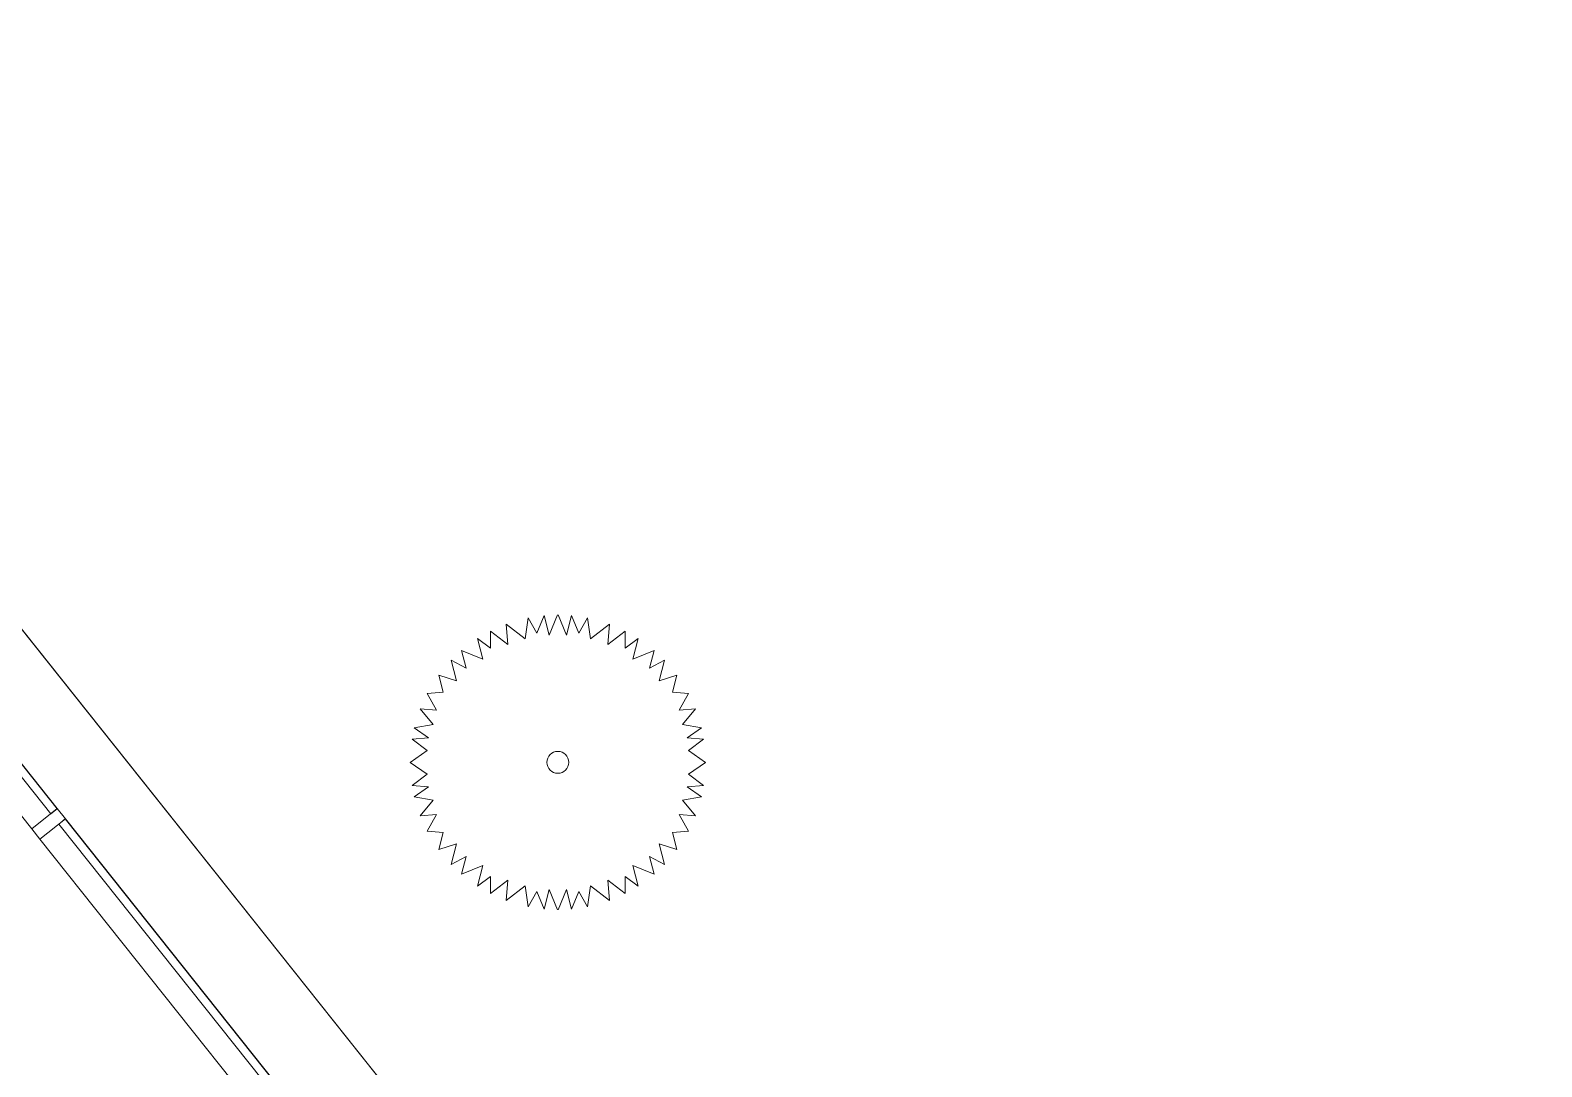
# Model space of a CAD drawing. Header units: millimetres. Extents: x 0 to 57242, y -59538 to 11130.
# Drawn here: x 21443 to 26069, y -18568 to -15395 of the extents above; entities that cross this region are included whole.
import ezdxf

# ---------------------------------------------------------------- set-up
doc = ezdxf.new("R2010")
doc.units = ezdxf.units.MM
for name, color, linetype, lineweight in [('A-FLOR', 192, 'Continuous', 9), ('A-GLAZ-CURT', 52, 'Continuous', 9), ('A-GLAZ-CWMG', 51, 'Continuous', 9), ('GFdwg_dwg', 8, 'Continuous', 9), ('L-PLNT', 71, 'Continuous', 9)]:
    doc.layers.add(name, color=color, linetype=linetype, lineweight=lineweight)

# ---------------------------------------------------------------- blocks, each defined once
blk = doc.blocks.new('GFdwg_dwg_rge-311280-Level 0')
at = {"color": 1, "lineweight": 9, "flags": 128}
blk.add_lwpolyline([(19380, 4393.3), (19380, 4650), (9130, 4650)], dxfattribs=at)
blk = doc.blocks.new('GFdwg_dwg-311279-Level 0')
at = {"rotation": 308.5192572358332}
blk.add_blockref('GFdwg_dwg_rge-311280-Level 0', (10153, -10543.8), dxfattribs=at)
blk = doc.blocks.new('System Panel - Glazed-440134-Level 0')
at = {"layer": 'A-GLAZ-CURT', "lineweight": 18}
for p, q in [((730, -24.5), (-730, -24.5)), ((-730, -24.5), (-730, -49.5)), ((730, -49.5), (730, -24.5)), ((-730, -49.5), (730, -49.5))]:
    blk.add_line(p, q, dxfattribs=at)
blk = doc.blocks.new('Rectangular Mullion - 64 x 128 rectangular-440132-Level 0')
at = {"layer": 'A-GLAZ-CWMG', "lineweight": 18}
for p, q in [((-20, 50), (20, 50)), ((-20, -50), (-20, 50)), ((20, 50), (20, -50)), ((20, -50), (-20, -50))]:
    blk.add_line(p, q, dxfattribs=at)
blk = doc.blocks.new('Rectangular Mullion - 64 x 128 rectangular-439873-Level 0')
at = {"layer": 'A-GLAZ-CWMG'}
for p, q in [((22485.1, -18982.3), (23394.3, -20124.6)), ((22406.8, -19044.6), (23316.1, -20186.9))]:
    blk.add_line(p, q, dxfattribs=at)
blk = doc.blocks.new('M_RPC Tree - Conifer - Chinese Juniper - 2_14 Meters-1226797-Level 0')
at = {"layer": 'L-PLNT'}
for p, q in [((-158.3, 423.1), (-99.6, 378.5)), ((-152.8, 361.1), (-158.3, 423.1)), ((-99.6, 378.5), (-90.8, 442.5)), ((-90.8, 442.5), (-64.1, 395.8)), ((-64.1, 395.8), (-42.1, 449.8)), ((-42.1, 449.8), (-26.5, 388.9)), ((-26.5, 388.9), (-0.9, 451.7)), ((26.5, 388.9), (0.8, 451.7)), ((42, 449.8), (26.5, 388.9)), ((64, 395.8), (42, 449.8)), ((90.8, 442.5), (64, 395.8)), ((99.5, 378.5), (90.8, 442.5)), ((158.2, 423.1), (99.5, 378.5)), ((152.8, 361.1), (158.2, 423.1)), ((-245.6, 379.2), (-206.4, 349.4)), ((-229.4, 316.1), (-245.6, 379.2)), ((-206.4, 401.9), (-152.8, 361.1)), ((-206.4, 349.4), (-206.4, 401.9)), ((206.3, 401.9), (152.8, 361.1)), ((206.3, 349.4), (206.3, 401.9)), ((245.5, 379.2), (206.3, 349.4)), ((229.4, 316.1), (245.5, 379.2)), ((-294.5, 342.6), (-229.4, 316.1)), ((-280.6, 288.4), (-294.5, 342.6)), ((294.4, 342.6), (229.4, 316.1)), ((280.6, 288.4), (294.4, 342.6)), ((-326.4, 312.3), (-280.6, 288.4)), ((-310.3, 249.4), (-326.4, 312.3)), ((326.3, 312.3), (280.6, 288.4)), ((310.3, 249.4), (326.3, 312.3)), ((-364.5, 267), (-310.3, 249.4)), ((-351.2, 215), (-364.5, 267)), ((364.4, 267), (310.3, 249.4)), ((351.1, 215), (364.4, 267)), ((-399.6, 210.8), (-351.2, 215)), ((-371.5, 159.8), (-399.6, 210.8)), ((399.5, 210.8), (351.1, 215)), ((371.4, 159.8), (399.5, 210.8)), ((-420.9, 164.1), (-371.5, 159.8)), ((-381.7, 115.4), (-420.9, 164.1)), ((420.9, 164.1), (371.4, 159.8)), ((381.6, 115.4), (420.9, 164.1)), ((-439.4, 105.2), (-381.7, 115.4)), ((-396.2, 75.3), (-439.4, 105.2)), ((439.3, 105.2), (381.6, 115.4)), ((396.1, 75.3), (439.3, 105.2)), ((-446.2, 70.9), (-396.2, 75.3)), ((-446.2, 70.9), (-400.3, 36)), ((446.1, 70.9), (396.1, 75.3)), ((446.1, 70.9), (400.3, 36)), ((-400.3, 36), (-451.8, 0)), ((-451.8, 0), (-400.3, -36)), ((451.7, 0), (400.3, 36)), ((-446.2, -70.9), (-400.3, -36)), ((451.7, 0), (400.3, -36)), ((446.1, -70.9), (400.3, -36)), ((-446.2, -70.9), (-396.2, -75.3)), ((-396.2, -75.3), (-439.4, -105.2)), ((446.1, -70.9), (396.1, -75.3)), ((396.1, -75.3), (439.3, -105.2)), ((-439.4, -105.2), (-381.7, -115.4)), ((-381.7, -115.4), (-420.9, -164.1)), ((439.3, -105.2), (381.6, -115.4)), ((381.6, -115.4), (420.9, -164.1)), ((-420.9, -164.1), (-371.5, -159.8)), ((-371.5, -159.8), (-399.6, -210.8)), ((371.4, -159.8), (399.5, -210.8)), ((420.9, -164.1), (371.4, -159.8)), ((-399.6, -210.8), (-351.2, -215)), ((-351.2, -215), (-364.5, -267)), ((399.5, -210.8), (351.1, -215)), ((351.1, -215), (364.4, -267)), ((-364.5, -267), (-310.3, -249.4)), ((-310.3, -249.4), (-326.4, -312.3)), ((310.3, -249.4), (326.3, -312.3)), ((364.4, -267), (310.3, -249.4)), ((-326.4, -312.3), (-280.6, -288.4)), ((-280.6, -288.4), (-294.5, -342.6)), ((-294.5, -342.6), (-229.4, -316.1)), ((-229.4, -316.1), (-245.6, -379.2)), ((229.4, -316.1), (245.5, -379.2)), ((294.4, -342.6), (229.4, -316.1)), ((280.6, -288.4), (294.4, -342.6)), ((326.3, -312.3), (280.6, -288.4)), ((-245.6, -379.2), (-206.4, -349.4)), ((-206.4, -349.4), (-206.4, -401.9)), ((-206.4, -401.9), (-152.8, -361.1)), ((-152.8, -361.1), (-158.3, -423.1)), ((152.8, -361.1), (158.2, -423.1)), ((206.3, -401.9), (152.8, -361.1)), ((206.3, -349.4), (206.3, -401.9)), ((245.5, -379.2), (206.3, -349.4)), ((-158.3, -423.1), (-99.6, -378.5)), ((-99.6, -378.5), (-90.8, -442.5)), ((-90.8, -442.5), (-64.1, -395.8)), ((-64.1, -395.8), (-42.1, -449.8)), ((-42.1, -449.8), (-26.5, -388.9)), ((-26.5, -388.9), (-0.9, -451.7)), ((26.5, -388.9), (0.8, -451.7)), ((42, -449.8), (26.5, -388.9)), ((64, -395.8), (42, -449.8)), ((90.8, -442.5), (64, -395.8)), ((99.5, -378.5), (90.8, -442.5)), ((158.2, -423.1), (99.5, -378.5))]:
    blk.add_line(p, q, dxfattribs=at)
for start, end in [(360, 180), (180, 360)]:
    blk.add_arc((0, 0), 33.5, start, end, dxfattribs=at)

msp = doc.modelspace()

# ---------------------------------------------------------------- linework, layer by layer
at = {"layer": 'A-FLOR'}
msp.add_line((26069.2, -23072.8), (19477.1, -14791.1), dxfattribs=at)

# ---------------------------------------------------------------- block references
at = {"layer": 'A-GLAZ-CURT', "rotation": 128.519257235833}
for p in [(21032.2, -17237.4), (21966.4, -18411)]:
    msp.add_blockref('System Panel - Glazed-440134-Level 0', p, dxfattribs=at)
at = {"layer": 'A-GLAZ-CWMG'}
for p in [(-1868.3, 2347.2), (-934.2, 1173.6)]:
    msp.add_blockref('Rectangular Mullion - 64 x 128 rectangular-439873-Level 0', p, dxfattribs=at)
at = {"layer": 'A-GLAZ-CWMG', "extrusion": (0, 0, -1), "rotation": 51.48074276416703}
msp.add_blockref('Rectangular Mullion - 64 x 128 rectangular-440132-Level 0', (-21499.3, -17824.2), dxfattribs=at)
at = {"layer": 'GFdwg_dwg', "color": 1}
msp.add_blockref('GFdwg_dwg-311279-Level 0', (0, 0), dxfattribs=at)
at = {"layer": 'L-PLNT'}
msp.add_blockref('M_RPC Tree - Conifer - Chinese Juniper - 2_14 Meters-1226797-Level 0', (23057.9, -17635.8), dxfattribs=at)

doc.saveas('drawing.dxf')
